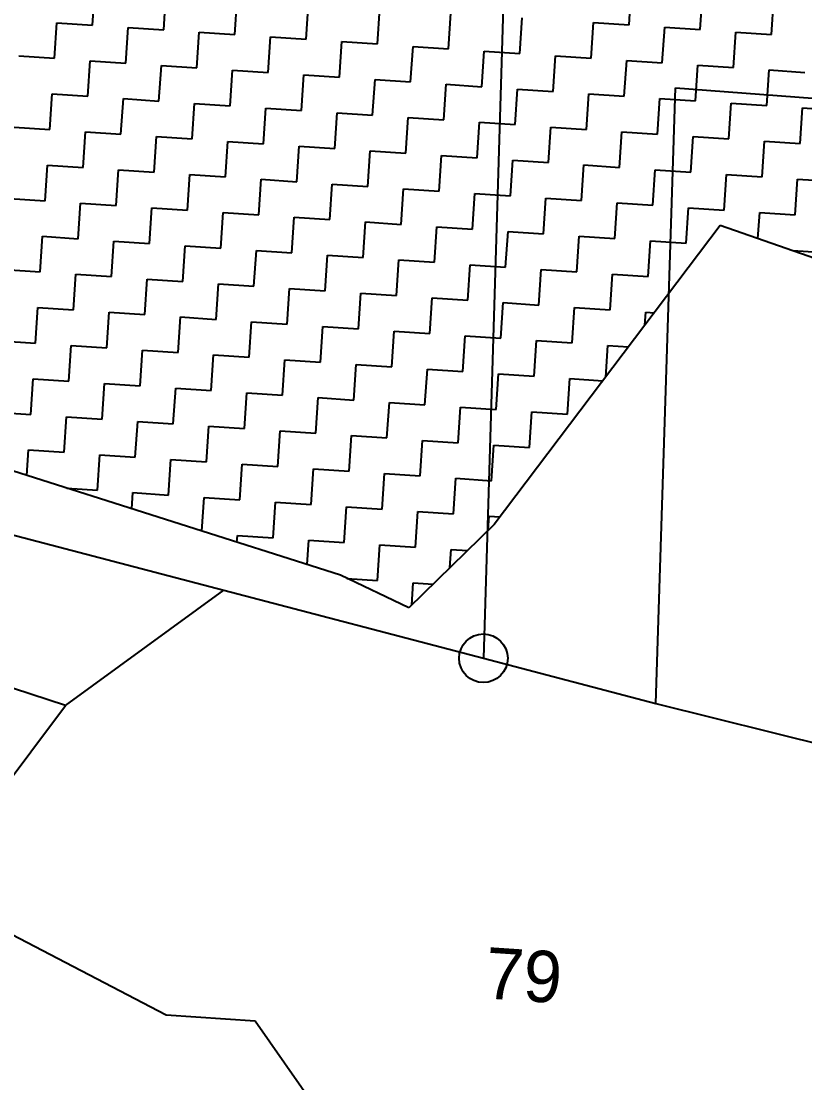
# Model space of a CAD drawing. Header units: metres. Extents: x 286068 to 287358, y 2005630 to 2007098.
# Drawn here: x 286891.4 to 286962.7, y 2006835.5 to 2006932.1 of the extents above; entities that cross this region are included whole.
import ezdxf
from ezdxf.enums import TextEntityAlignment as Align

# ---------------------------------------------------------------- set-up
doc = ezdxf.new("R2010")
doc.units = ezdxf.units.M
for name, color, linetype in [('POLY_HATCH', 12, 'Continuous'), ('POLY_PARCEL', 6, 'Continuous'), ('TEXT_PARCEL', 7, 'Continuous')]:
    doc.layers.add(name, color=color, linetype=linetype)
doc.styles.add('TEXT_MAP', font='')
doc.styles.get('TEXT_MAP').set_extended_font_data('Kruti Dev 050')

msp = doc.modelspace()

# ---------------------------------------------------------------- linework, layer by layer
msp.add_circle((286933.458, 2006874.114), 2.212)
at = {"layer": 'POLY_HATCH', "linetype": 'Continuous'}
for p, q in [((286897.873, 2006931.769), (286898.089, 2006935.011)), ((286904.357, 2006931.338), (286904.572, 2006934.58)), ((286946.716, 2006931.783), (286946.931, 2006935.024)), ((286953.2, 2006931.352), (286953.415, 2006934.594)), ((286910.841, 2006930.908), (286911.056, 2006934.15)), ((286917.324, 2006930.478), (286917.54, 2006933.719)), ((286959.683, 2006930.922), (286959.899, 2006934.164)), ((286923.808, 2006930.047), (286924.023, 2006933.289)), ((286930.292, 2006929.617), (286930.507, 2006932.859)), ((286936.775, 2006929.186), (286936.991, 2006932.428)), ((286894.416, 2006928.742), (286894.632, 2006931.984)), ((286894.632, 2006931.984), (286897.873, 2006931.769)), ((286900.9, 2006928.312), (286901.115, 2006931.554)), ((286901.115, 2006931.554), (286904.357, 2006931.338)), ((286943.259, 2006928.756), (286943.474, 2006931.998)), ((286943.474, 2006931.998), (286946.716, 2006931.783)), ((286949.743, 2006928.326), (286949.958, 2006931.567)), ((286949.958, 2006931.567), (286953.2, 2006931.352)), ((286907.384, 2006927.881), (286907.599, 2006931.123)), ((286907.599, 2006931.123), (286910.841, 2006930.908)), ((286913.867, 2006927.451), (286914.083, 2006930.693)), ((286914.083, 2006930.693), (286917.324, 2006930.478)), ((286956.226, 2006927.895), (286956.442, 2006931.137)), ((286956.442, 2006931.137), (286959.683, 2006930.922)), ((286920.351, 2006927.021), (286920.566, 2006930.262)), ((286920.566, 2006930.262), (286923.808, 2006930.047)), ((286926.835, 2006926.59), (286927.05, 2006929.832)), ((286927.05, 2006929.832), (286930.292, 2006929.617)), ((286891.175, 2006928.957), (286894.416, 2006928.742)), ((286933.318, 2006926.16), (286933.534, 2006929.402)), ((286933.534, 2006929.402), (286936.775, 2006929.186)), ((286939.802, 2006925.729), (286940.017, 2006928.971)), ((286940.017, 2006928.971), (286943.259, 2006928.756)), ((286897.443, 2006925.285), (286897.658, 2006928.527)), ((286897.658, 2006928.527), (286900.9, 2006928.312)), ((286903.927, 2006924.855), (286904.142, 2006928.097)), ((286904.142, 2006928.097), (286907.384, 2006927.881)), ((286910.41, 2006924.424), (286910.625, 2006927.666)), ((286910.625, 2006927.666), (286913.867, 2006927.451)), ((286946.286, 2006925.299), (286946.501, 2006928.541)), ((286946.501, 2006928.541), (286949.743, 2006928.326)), ((286952.769, 2006924.868), (286952.985, 2006928.11)), ((286952.985, 2006928.11), (286956.226, 2006927.895)), ((286959.253, 2006924.438), (286959.468, 2006927.68)), ((286959.468, 2006927.68), (286962.71, 2006927.465)), ((286916.894, 2006923.994), (286917.109, 2006927.236)), ((286917.109, 2006927.236), (286920.351, 2006927.021)), ((286923.378, 2006923.563), (286923.593, 2006926.805)), ((286923.593, 2006926.805), (286926.835, 2006926.59)), ((286929.861, 2006923.133), (286930.076, 2006926.375)), ((286930.076, 2006926.375), (286933.318, 2006926.16)), ((286936.345, 2006922.703), (286936.56, 2006925.944)), ((286936.56, 2006925.944), (286939.802, 2006925.729)), ((286893.986, 2006922.259), (286894.201, 2006925.5)), ((286894.201, 2006925.5), (286897.443, 2006925.285)), ((286900.47, 2006921.828), (286900.685, 2006925.07)), ((286900.685, 2006925.07), (286903.927, 2006924.855)), ((286942.829, 2006922.272), (286943.044, 2006925.514)), ((286943.044, 2006925.514), (286946.286, 2006925.299)), ((286949.312, 2006921.842), (286949.527, 2006925.084)), ((286949.527, 2006925.084), (286952.769, 2006924.868)), ((286906.953, 2006921.398), (286907.168, 2006924.64)), ((286907.168, 2006924.64), (286910.41, 2006924.424)), ((286913.437, 2006920.967), (286913.652, 2006924.209)), ((286913.652, 2006924.209), (286916.894, 2006923.994)), ((286919.921, 2006920.537), (286920.136, 2006923.779)), ((286920.136, 2006923.779), (286923.378, 2006923.563)), ((286955.796, 2006921.411), (286956.011, 2006924.653)), ((286956.011, 2006924.653), (286959.253, 2006924.438)), ((286962.28, 2006920.981), (286962.495, 2006924.223)), ((286962.495, 2006924.223), (286965.737, 2006924.008)), ((286926.404, 2006920.106), (286926.619, 2006923.348)), ((286926.619, 2006923.348), (286929.861, 2006923.133)), ((286932.888, 2006919.676), (286933.103, 2006922.918)), ((286933.103, 2006922.918), (286936.345, 2006922.703)), ((286890.744, 2006922.474), (286893.986, 2006922.259)), ((286897.013, 2006918.801), (286897.228, 2006922.043)), ((286897.228, 2006922.043), (286900.47, 2006921.828)), ((286939.372, 2006919.246), (286939.587, 2006922.487)), ((286939.587, 2006922.487), (286942.829, 2006922.272)), ((286945.855, 2006918.815), (286946.07, 2006922.057)), ((286946.07, 2006922.057), (286949.312, 2006921.842)), ((286903.496, 2006918.371), (286903.711, 2006921.613)), ((286903.711, 2006921.613), (286906.953, 2006921.398)), ((286909.98, 2006917.941), (286910.195, 2006921.182)), ((286910.195, 2006921.182), (286913.437, 2006920.967)), ((286952.339, 2006918.385), (286952.554, 2006921.627)), ((286952.554, 2006921.627), (286955.796, 2006921.411)), ((286958.823, 2006917.954), (286959.038, 2006921.196)), ((286959.038, 2006921.196), (286962.28, 2006920.981)), ((286916.464, 2006917.51), (286916.679, 2006920.752)), ((286916.679, 2006920.752), (286919.921, 2006920.537)), ((286922.947, 2006917.08), (286923.162, 2006920.322)), ((286923.162, 2006920.322), (286926.404, 2006920.106)), ((286929.431, 2006916.649), (286929.646, 2006919.891)), ((286929.646, 2006919.891), (286932.888, 2006919.676)), ((286893.556, 2006915.775), (286893.771, 2006919.017)), ((286893.771, 2006919.017), (286897.013, 2006918.801)), ((286935.915, 2006916.219), (286936.13, 2006919.461)), ((286936.13, 2006919.461), (286939.372, 2006919.246)), ((286942.398, 2006915.789), (286942.613, 2006919.03)), ((286942.613, 2006919.03), (286945.855, 2006918.815)), ((286900.039, 2006915.344), (286900.254, 2006918.586)), ((286900.254, 2006918.586), (286903.496, 2006918.371)), ((286906.523, 2006914.914), (286906.738, 2006918.156)), ((286906.738, 2006918.156), (286909.98, 2006917.941)), ((286948.882, 2006915.358), (286949.097, 2006918.6)), ((286949.097, 2006918.6), (286952.339, 2006918.385)), ((286955.366, 2006914.928), (286955.581, 2006918.17)), ((286955.581, 2006918.17), (286958.823, 2006917.954)), ((286913.006, 2006914.484), (286913.222, 2006917.725)), ((286913.222, 2006917.725), (286916.464, 2006917.51)), ((286919.49, 2006914.053), (286919.705, 2006917.295)), ((286919.705, 2006917.295), (286922.947, 2006917.08)), ((286961.849, 2006914.497), (286962.064, 2006917.739)), ((286962.064, 2006917.739), (286965.306, 2006917.524)), ((286890.314, 2006915.99), (286893.556, 2006915.775)), ((286925.974, 2006913.623), (286926.189, 2006916.865)), ((286926.189, 2006916.865), (286929.431, 2006916.649)), ((286932.457, 2006913.192), (286932.673, 2006916.434)), ((286932.673, 2006916.434), (286935.915, 2006916.219)), ((286938.941, 2006912.762), (286939.156, 2006916.004)), ((286939.156, 2006916.004), (286942.398, 2006915.789)), ((286896.582, 2006912.318), (286896.797, 2006915.56)), ((286896.797, 2006915.56), (286900.039, 2006915.344)), ((286903.066, 2006911.887), (286903.281, 2006915.129)), ((286903.281, 2006915.129), (286906.523, 2006914.914)), ((286945.425, 2006912.332), (286945.64, 2006915.573)), ((286945.64, 2006915.573), (286948.882, 2006915.358)), ((286951.908, 2006911.901), (286952.124, 2006915.143)), ((286952.124, 2006915.143), (286955.366, 2006914.928)), ((286909.549, 2006911.457), (286909.765, 2006914.699)), ((286909.765, 2006914.699), (286913.006, 2006914.484)), ((286916.033, 2006911.027), (286916.248, 2006914.268)), ((286916.248, 2006914.268), (286919.49, 2006914.053)), ((286958.449, 2006912.327), (286958.607, 2006914.713)), ((286958.607, 2006914.713), (286961.849, 2006914.497)), ((286922.517, 2006910.596), (286922.732, 2006913.838)), ((286922.732, 2006913.838), (286925.974, 2006913.623)), ((286929, 2006910.166), (286929.216, 2006913.408)), ((286929.216, 2006913.408), (286932.457, 2006913.192)), ((286893.125, 2006909.291), (286893.34, 2006912.533)), ((286893.34, 2006912.533), (286896.582, 2006912.318)), ((286935.484, 2006909.735), (286935.699, 2006912.977)), ((286935.699, 2006912.977), (286938.941, 2006912.762)), ((286941.968, 2006909.305), (286942.183, 2006912.547)), ((286942.183, 2006912.547), (286945.425, 2006912.332)), ((286948.451, 2006908.875), (286948.667, 2006912.116)), ((286948.667, 2006912.116), (286951.908, 2006911.901)), ((286899.609, 2006908.861), (286899.824, 2006912.103)), ((286899.824, 2006912.103), (286903.066, 2006911.887)), ((286906.092, 2006908.43), (286906.308, 2006911.672)), ((286906.308, 2006911.672), (286909.549, 2006911.457)), ((286912.576, 2006908), (286912.791, 2006911.242)), ((286912.791, 2006911.242), (286916.033, 2006911.027)), ((286961.631, 2006911.218), (286961.634, 2006911.256)), ((286961.634, 2006911.256), (286964.876, 2006911.04)), ((286919.06, 2006907.57), (286919.275, 2006910.811)), ((286919.275, 2006910.811), (286922.517, 2006910.596)), ((286925.543, 2006907.139), (286925.759, 2006910.381)), ((286925.759, 2006910.381), (286929, 2006910.166)), ((286889.883, 2006909.506), (286893.125, 2006909.291)), ((286932.027, 2006906.709), (286932.242, 2006909.951)), ((286932.242, 2006909.951), (286935.484, 2006909.735)), ((286938.511, 2006906.278), (286938.726, 2006909.52)), ((286938.726, 2006909.52), (286941.968, 2006909.305)), ((286896.152, 2006905.834), (286896.367, 2006909.076)), ((286896.367, 2006909.076), (286899.609, 2006908.861)), ((286902.635, 2006905.404), (286902.851, 2006908.646)), ((286902.851, 2006908.646), (286906.092, 2006908.43)), ((286944.994, 2006905.848), (286945.21, 2006909.09)), ((286945.21, 2006909.09), (286948.451, 2006908.875)), ((286909.119, 2006904.973), (286909.334, 2006908.215)), ((286909.334, 2006908.215), (286912.576, 2006908)), ((286915.603, 2006904.543), (286915.818, 2006907.785)), ((286915.818, 2006907.785), (286919.06, 2006907.57)), ((286922.086, 2006904.112), (286922.302, 2006907.354)), ((286922.302, 2006907.354), (286925.543, 2006907.139)), ((286928.57, 2006903.682), (286928.785, 2006906.924)), ((286928.785, 2006906.924), (286932.027, 2006906.709)), ((286935.054, 2006903.252), (286935.269, 2006906.494)), ((286935.269, 2006906.494), (286938.511, 2006906.278)), ((286892.695, 2006902.808), (286892.91, 2006906.049)), ((286892.91, 2006906.049), (286896.152, 2006905.834)), ((286899.178, 2006902.377), (286899.394, 2006905.619)), ((286899.394, 2006905.619), (286902.635, 2006905.404)), ((286941.537, 2006902.821), (286941.753, 2006906.063)), ((286941.753, 2006906.063), (286944.994, 2006905.848)), ((286948.157, 2006904.443), (286948.236, 2006905.633)), ((286948.236, 2006905.633), (286949.018, 2006905.581)), ((286905.662, 2006901.947), (286905.877, 2006905.189)), ((286905.877, 2006905.189), (286909.119, 2006904.973)), ((286912.146, 2006901.516), (286912.361, 2006904.758)), ((286912.361, 2006904.758), (286915.603, 2006904.543)), ((286918.629, 2006901.086), (286918.845, 2006904.328)), ((286918.845, 2006904.328), (286922.086, 2006904.112)), ((286925.113, 2006900.655), (286925.328, 2006903.897)), ((286925.328, 2006903.897), (286928.57, 2006903.682)), ((286931.597, 2006900.225), (286931.812, 2006903.467)), ((286931.812, 2006903.467), (286935.054, 2006903.252)), ((286889.453, 2006903.023), (286892.695, 2006902.808)), ((286895.721, 2006899.35), (286895.937, 2006902.592)), ((286895.937, 2006902.592), (286899.178, 2006902.377)), ((286938.08, 2006899.795), (286938.296, 2006903.036)), ((286938.296, 2006903.036), (286941.537, 2006902.821)), ((286944.588, 2006899.724), (286944.779, 2006902.606)), ((286944.779, 2006902.606), (286946.673, 2006902.48)), ((286902.205, 2006898.92), (286902.42, 2006902.162)), ((286902.42, 2006902.162), (286905.662, 2006901.947)), ((286908.689, 2006898.49), (286908.904, 2006901.731)), ((286908.904, 2006901.731), (286912.146, 2006901.516)), ((286915.172, 2006898.059), (286915.388, 2006901.301)), ((286915.388, 2006901.301), (286918.629, 2006901.086)), ((286921.656, 2006897.629), (286921.871, 2006900.871)), ((286921.871, 2006900.871), (286925.113, 2006900.655)), ((286892.264, 2006896.324), (286892.479, 2006899.566)), ((286892.479, 2006899.566), (286895.721, 2006899.35)), ((286928.14, 2006897.198), (286928.355, 2006900.44)), ((286928.355, 2006900.44), (286931.597, 2006900.225)), ((286934.623, 2006896.768), (286934.838, 2006900.01)), ((286934.838, 2006900.01), (286938.08, 2006899.795)), ((286941.107, 2006896.338), (286941.322, 2006899.579)), ((286941.322, 2006899.579), (286944.327, 2006899.38)), ((286898.748, 2006895.893), (286898.963, 2006899.135)), ((286898.963, 2006899.135), (286902.205, 2006898.92)), ((286905.232, 2006895.463), (286905.447, 2006898.705)), ((286905.447, 2006898.705), (286908.689, 2006898.49)), ((286911.715, 2006895.033), (286911.93, 2006898.274)), ((286911.93, 2006898.274), (286915.172, 2006898.059)), ((286918.199, 2006894.602), (286918.414, 2006897.844)), ((286918.414, 2006897.844), (286921.656, 2006897.629)), ((286924.683, 2006894.172), (286924.898, 2006897.414)), ((286924.898, 2006897.414), (286928.14, 2006897.198)), ((286931.166, 2006893.741), (286931.381, 2006896.983)), ((286931.381, 2006896.983), (286934.623, 2006896.768)), ((286889.022, 2006896.539), (286892.264, 2006896.324)), ((286895.291, 2006892.867), (286895.506, 2006896.109)), ((286895.506, 2006896.109), (286898.748, 2006895.893)), ((286937.65, 2006893.311), (286937.865, 2006896.553)), ((286937.865, 2006896.553), (286941.107, 2006896.338)), ((286901.775, 2006892.436), (286901.99, 2006895.678)), ((286901.99, 2006895.678), (286905.232, 2006895.463)), ((286908.258, 2006892.006), (286908.473, 2006895.248)), ((286908.473, 2006895.248), (286911.715, 2006895.033)), ((286914.742, 2006891.576), (286914.957, 2006894.817)), ((286914.957, 2006894.817), (286918.199, 2006894.602)), ((286921.226, 2006891.145), (286921.441, 2006894.387)), ((286921.441, 2006894.387), (286924.683, 2006894.172)), ((286927.709, 2006890.715), (286927.924, 2006893.957)), ((286927.924, 2006893.957), (286931.166, 2006893.741)), ((286891.894, 2006890.752), (286892.049, 2006893.082)), ((286892.049, 2006893.082), (286895.291, 2006892.867)), ((286934.193, 2006890.284), (286934.408, 2006893.526)), ((286934.408, 2006893.526), (286937.65, 2006893.311)), ((286898.318, 2006889.41), (286898.533, 2006892.652)), ((286898.533, 2006892.652), (286901.775, 2006892.436)), ((286904.801, 2006888.979), (286905.016, 2006892.221)), ((286905.016, 2006892.221), (286908.258, 2006892.006)), ((286911.285, 2006888.549), (286911.5, 2006891.791)), ((286911.5, 2006891.791), (286914.742, 2006891.576)), ((286917.769, 2006888.119), (286917.984, 2006891.36)), ((286917.984, 2006891.36), (286921.226, 2006891.145)), ((286924.252, 2006887.688), (286924.467, 2006890.93)), ((286924.467, 2006890.93), (286927.709, 2006890.715)), ((286930.736, 2006887.258), (286930.951, 2006890.5)), ((286930.951, 2006890.5), (286934.193, 2006890.284)), ((286895.535, 2006889.595), (286898.318, 2006889.41)), ((286901.461, 2006887.71), (286901.559, 2006889.195)), ((286901.559, 2006889.195), (286904.801, 2006888.979)), ((286907.838, 2006885.682), (286908.043, 2006888.764)), ((286908.043, 2006888.764), (286911.285, 2006888.549)), ((286914.311, 2006885.092), (286914.527, 2006888.334)), ((286914.527, 2006888.334), (286917.769, 2006888.119)), ((286920.795, 2006884.662), (286921.01, 2006887.903)), ((286921.01, 2006887.903), (286924.252, 2006887.688)), ((286927.279, 2006884.231), (286927.494, 2006887.473)), ((286927.494, 2006887.473), (286930.736, 2006887.258)), ((286933.893, 2006885.77), (286933.978, 2006887.043)), ((286933.978, 2006887.043), (286934.946, 2006886.978)), ((286911.027, 2006884.668), (286911.07, 2006885.307)), ((286911.07, 2006885.307), (286914.311, 2006885.092)), ((286917.405, 2006882.639), (286917.553, 2006884.877)), ((286917.553, 2006884.877), (286920.795, 2006884.662)), ((286923.822, 2006881.204), (286924.037, 2006884.446)), ((286924.037, 2006884.446), (286927.279, 2006884.231)), ((286930.411, 2006882.364), (286930.521, 2006884.016)), ((286930.521, 2006884.016), (286931.999, 2006883.918)), ((286921.04, 2006881.389), (286923.822, 2006881.204)), ((286926.929, 2006878.958), (286927.064, 2006880.989)), ((286927.064, 2006880.989), (286928.882, 2006880.869))]:
    msp.add_line(p, q, dxfattribs=at)
at = {"layer": 'POLY_HATCH'}
for p, q in [((286955.024, 2006913.52), (286934.426, 2006886.291)), ((286967.129, 2006909.302), (286955.024, 2006913.52)), ((286920.453, 2006881.67), (286889.922, 2006891.379)), ((286934.426, 2006886.291), (286926.662, 2006878.697)), ((286926.662, 2006878.697), (286920.453, 2006881.67))]:
    msp.add_line(p, q, dxfattribs=at)
at = {"layer": 'POLY_PARCEL'}
for p, q in [((286936.472, 2006972.934), (286933.458, 2006874.114)), ((286949.162, 2006869.99), (286950.954, 2006926.059)), ((286950.954, 2006926.059), (286980.119, 2006923.833)), ((286868.921, 2006891.058), (286909.841, 2006880.314)), ((286895.418, 2006869.811), (286909.841, 2006880.314)), ((286909.841, 2006880.314), (286933.458, 2006874.114)), ((286895.418, 2006869.811), (286864.17, 2006880.007)), ((286933.458, 2006874.114), (286949.162, 2006869.99)), ((286887.138, 2006858.758), (286895.418, 2006869.811)), ((286949.162, 2006869.99), (286986.879, 2006860.585)), ((286883.538, 2006852.616), (286904.577, 2006841.647)), ((286904.577, 2006841.647), (286912.668, 2006841.11)), ((286912.668, 2006841.11), (286920.358, 2006830.157))]:
    msp.add_line(p, q, dxfattribs=at)

# ---------------------------------------------------------------- texts
at = {"layer": 'TEXT_PARCEL', "style": 'TEXT_MAP'}
msp.add_text('79', height=4.6785, rotation=356.20205, dxfattribs=at).set_placement((286937.127, 2006845.255), align=Align.MIDDLE)

doc.saveas('drawing.dxf')
